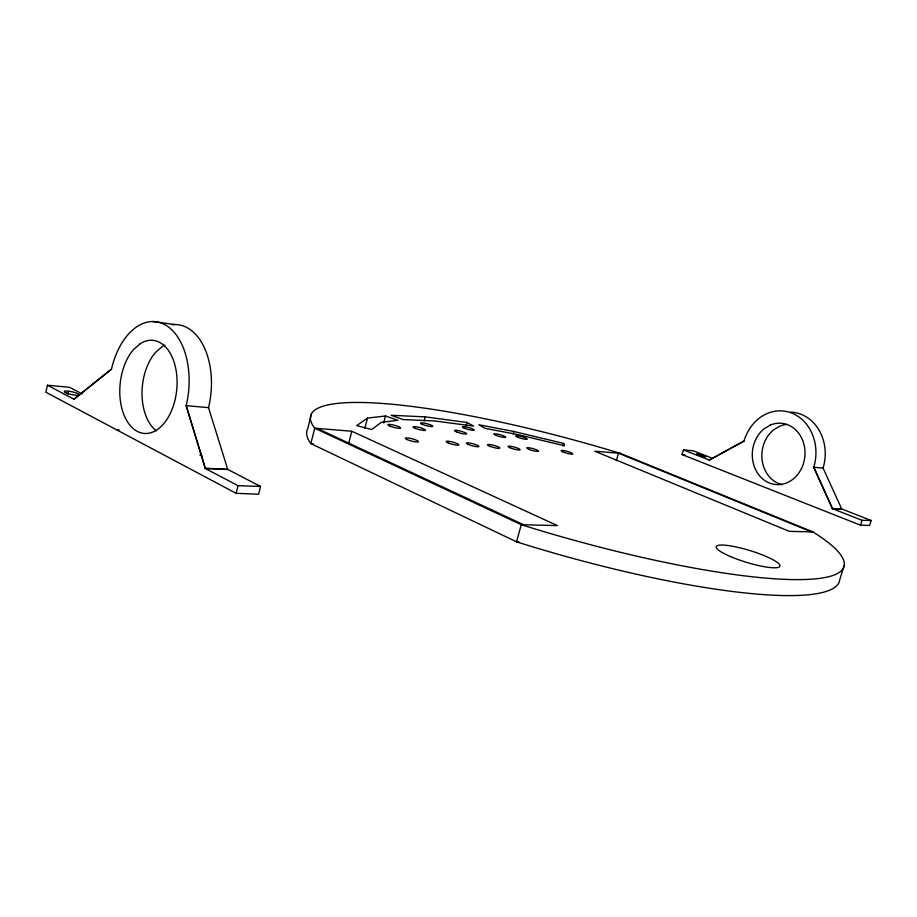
<?xml version="1.0" encoding="UTF-8"?>
<svg xmlns="http://www.w3.org/2000/svg" width="917" height="917" viewBox="0 0 917 917"><rect width="100%" height="100%" fill="white"/><g stroke="black" fill="none" stroke-linecap="round" stroke-linejoin="round"><path stroke-width="1.38" d="M47.443 385.243L45.85 392.212L236.127 493.323L258.594 494.206L260.543 486.457L227.748 469.435L205.316 468.243L186.162 405.646A65.566 39.901 -84.6 0 0 163.868 324.16A65.566 39.901 -84.6 0 0 111.519 368.955L74.002 399.204L47.443 385.243L69.509 387.306L82.083 393.829M67.915 394.195L68.557 391.433M236.127 493.323L238.03 485.689L205.259 468.461L186.162 405.646L208.514 407.641L227.748 469.435L205.259 468.461M311.493 413.911L307.745 428.64A276.693 50.722 15.8 0 0 310.817 443.576L516.512 541.809A276.693 50.722 15.8 0 0 839.766 579.59L844.316 564.964M348.632 443.53L351.807 431.254L314.737 428.205L310.817 443.576L313.247 443.748M364.806 428.399L367.476 418.095L385.484 415.986L397.909 420.307L381.289 422.347L371.706 429.511L356.702 425.626L367.476 418.095M383.673 422.897L385.484 415.986M424.158 420.869L425.224 416.868L466.971 422.462L473.722 426.13L434.692 420.96L403.067 419.573L391.181 415.275L425.224 416.868M465.916 426.359L466.971 422.462M513.211 434.062L513.921 431.506L563.68 443.438L564.574 445.788L517.773 434.578L484.933 428.308L478.88 424.766L513.921 431.506M562.969 445.983L563.68 443.438M616.362 460.621L618.482 453.17L811.476 531.894M683.44 449.915L709.277 460.07L744.042 440.939A43.133 36.921 -84.5 0 1 791.302 412.914A43.133 36.921 -84.5 0 1 813.769 467.269L832.441 508.511L841.68 508.946L871.15 520.489L869.591 525.487L860.478 525.189L682.088 454.568L683.44 449.915L693.252 450.786L712.394 458.282M860.478 525.189L862.003 520.294L871.15 520.489M73.83 399.331L111.587 369.207M709.116 460.151L744.111 441.111M518.884 541.844L516.512 541.809L521.269 524.707L557.41 525.601L351.807 431.254M812.955 531.929L789.319 531.344L594.801 451.221L620.075 453.296L812.955 531.929A277.083 48.269 15.8 0 1 790.511 579.533A277.083 48.269 15.8 0 1 521.269 524.707L314.737 428.205A277.083 48.269 15.8 0 1 620.075 453.296M823.076 468.048L813.769 467.269L832.395 508.648L841.68 508.946L823.076 468.048A42.778 36.772 -84.5 0 0 790.66 412.123M238.03 485.689L260.543 486.457M116.31 429.649L119.095 429.855M682.088 454.568L684.884 454.809M152.669 321.535L174.883 324.549M832.395 508.648L862.003 520.294M317.156 428.399L523.63 524.765M199.814 454.947L202.359 456.265M172.281 324.687A64.729 39.958 -84.6 0 1 208.514 407.641M156.303 430.852A46.159 28.484 -84.6 0 1 155.672 352.277L162.447 346.408A46.159 28.484 -84.6 0 1 164.854 345.079M782.35 484.703A30.502 26.226 -84.5 0 1 762.268 461.194A30.502 26.226 -84.5 0 1 773.581 429.901L779.702 426.222A30.502 26.226 -84.5 0 1 786.396 424.456M140.221 343.703L133.458 349.652A46.756 28.45 -84.6 0 0 132.633 428.067A46.756 28.45 -84.6 0 0 176.786 389.232A46.756 28.45 -84.6 0 0 140.221 343.703M770.223 425.11L764.079 428.824A30.765 26.329 -84.5 0 0 764.904 480.6A30.765 26.329 -84.5 0 0 804.862 456.425A30.765 26.329 -84.5 0 0 770.223 425.11M407.148 439.564A6.774 1.169 14.7 0 0 418.186 441.868A6.774 1.169 14.7 0 0 410.323 438.36A6.774 1.169 14.7 0 0 407.148 439.564M448.023 442.819A6.579 1.112 15 0 0 458.66 445.054A6.579 1.112 15 0 0 450.843 441.627A6.579 1.112 15 0 0 448.023 442.819M517.532 437.168A6.006 0.928 15.4 0 0 527.103 439.232A6.006 0.928 15.4 0 0 519.687 436.114A6.006 0.928 15.4 0 0 517.532 437.168M495.753 435.254A6.11 0.951 15.3 0 0 505.531 437.363A6.11 0.951 15.3 0 0 498.08 434.2A6.11 0.951 15.3 0 0 495.753 435.254M528.639 449.238A6.213 0.997 15.5 0 0 538.497 451.347A6.213 0.997 15.5 0 0 530.783 448.081A6.213 0.997 15.5 0 0 528.639 449.238M510.012 447.76A6.293 1.02 15.4 0 0 520.065 449.892A6.293 1.02 15.4 0 0 512.316 446.59A6.293 1.02 15.4 0 0 510.012 447.76M489.472 446.12A6.385 1.043 15.2 0 0 499.708 448.287A6.385 1.043 15.2 0 0 491.936 444.94A6.385 1.043 15.2 0 0 489.472 446.12M468.312 444.436A6.488 1.077 15.1 0 0 478.754 446.636A6.488 1.077 15.1 0 0 470.96 443.255A6.488 1.077 15.1 0 0 468.312 444.436M464.254 428.136A6.144 0.963 15.1 0 0 474.158 430.268A6.144 0.963 15.1 0 0 466.787 427.116A6.144 0.963 15.1 0 0 464.254 428.136M456.425 431.827A6.281 1.009 15 0 0 466.535 433.959A6.281 1.009 15 0 0 458.97 430.726A6.281 1.009 15 0 0 456.425 431.827M422.164 424.273A6.339 1.02 14.8 0 0 432.515 426.543A6.339 1.02 14.8 0 0 425.316 423.345A6.339 1.02 14.8 0 0 422.164 424.273M414.748 428.147A6.476 1.066 14.8 0 0 425.27 430.382A6.476 1.066 14.8 0 0 417.739 427.081A6.476 1.066 14.8 0 0 414.748 428.147M389.599 425.947A6.591 1.1 14.6 0 0 400.362 428.228A6.591 1.1 14.6 0 0 392.808 424.869A6.591 1.1 14.6 0 0 389.599 425.947M563.221 452.001A6.052 0.94 15.7 0 0 572.77 454.041A6.052 0.94 15.7 0 0 565.113 450.843A6.052 0.94 15.7 0 0 563.221 452.001M730.585 556.608A33.299 6.121 17 0 0 779.943 566.167A33.299 6.121 17 0 0 733.772 546.486A33.299 6.121 17 0 0 730.585 556.608M66.632 393.129A7.634 1.41 12.4 0 0 78.965 394.998A7.634 1.41 12.4 0 0 69.486 391.295A7.634 1.41 12.4 0 0 66.632 393.129M698.364 455.13A4.929 0.665 16.3 0 0 705.861 456.781A4.929 0.665 16.3 0 0 699.212 454.179A4.929 0.665 16.3 0 0 698.364 455.13"/></g></svg>
